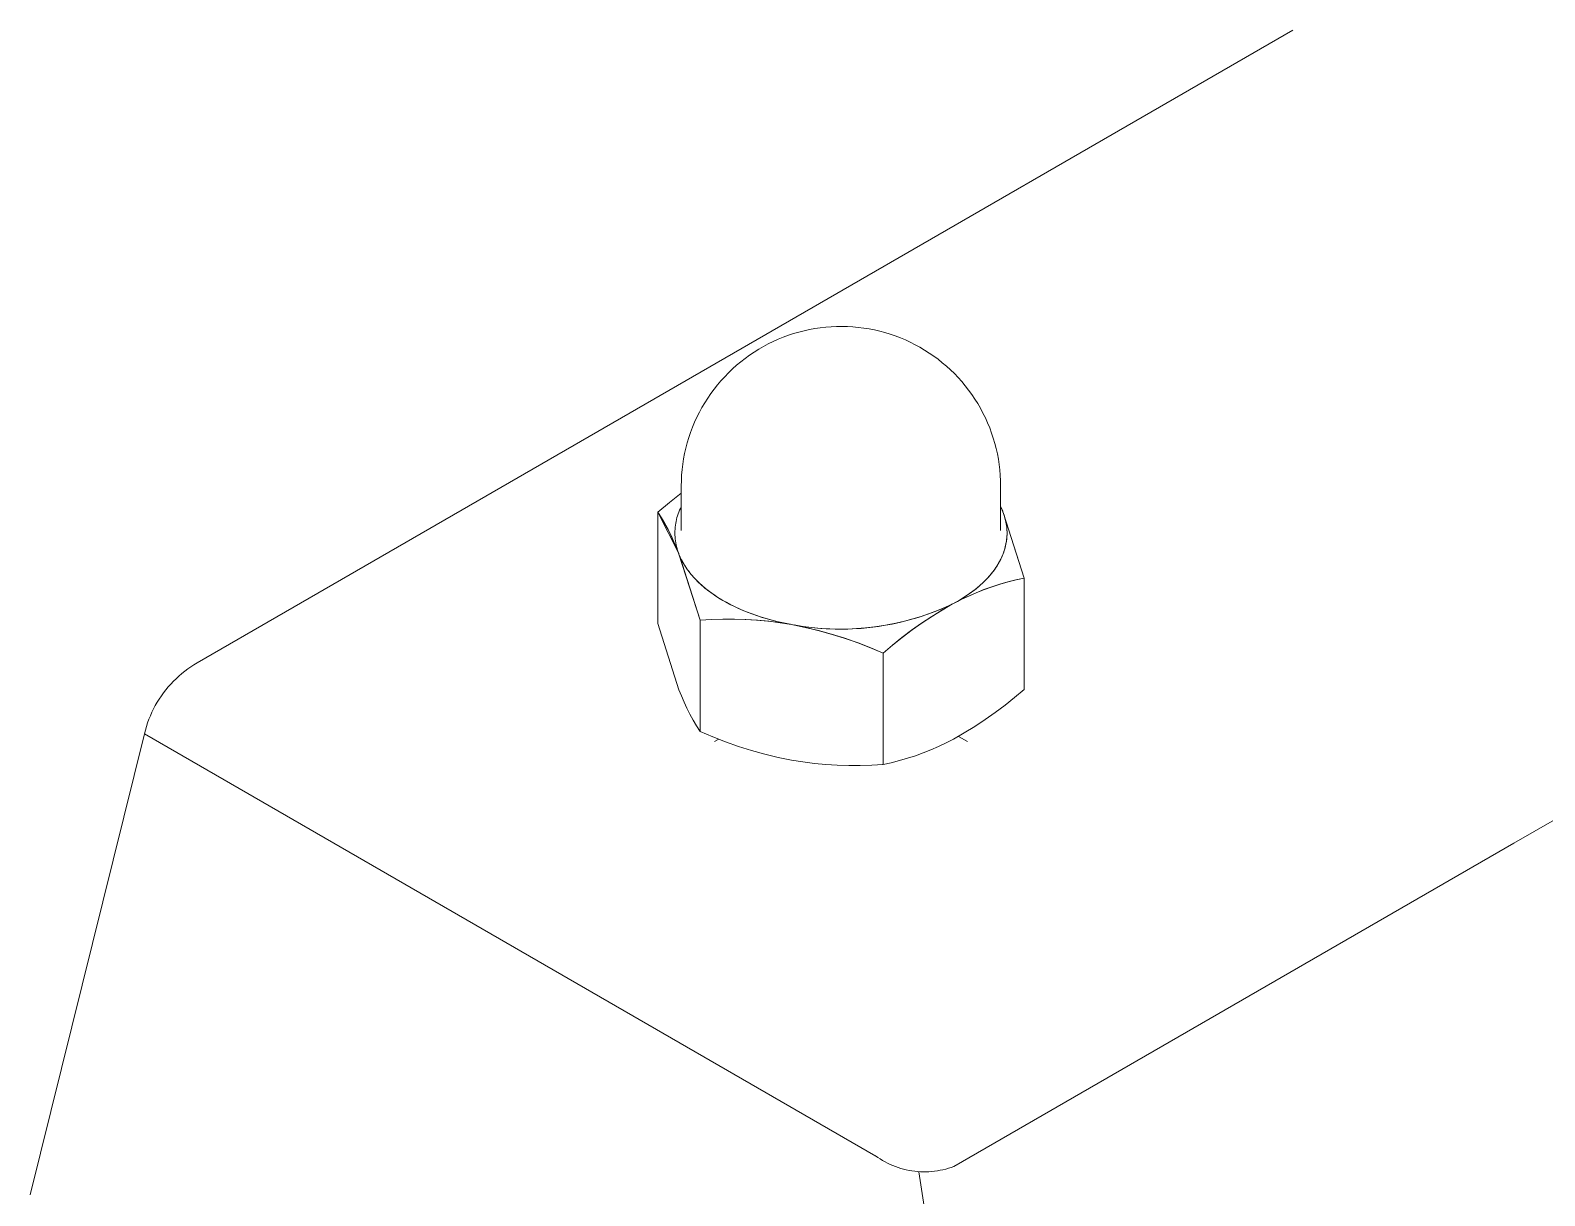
# Model space of a CAD drawing. Header units: millimetres. Extents: x -75 to 3710, y -20 to 2482.
# Drawn here: x 2469.81 to 2516.66, y 1022.31 to 1058.37 of the extents above; entities that cross this region are included whole.
import ezdxf

# ---------------------------------------------------------------- set-up
doc = ezdxf.new("R2010")
doc.units = ezdxf.units.MM
doc.header["$PDSIZE"] = -1
doc.layers.add('ZANO_R', color=7, linetype='Continuous', lineweight=0)

msp = doc.modelspace()

# ---------------------------------------------------------------- linework, layer by layer
at = {"layer": 'ZANO_R'}
for p, q in [((2492.296, 1048.803), (2508.862, 1058.368)), ((2492.296, 1048.803), (2508.862, 1058.368)), ((2493.258, 1048.932), (2493.419, 1048.985)), ((2493.258, 1048.932), (2493.419, 1048.985)), ((2493.258, 1048.932), (2493.419, 1048.985)), ((2493.419, 1048.985), (2493.582, 1049.032)), ((2493.419, 1048.985), (2493.582, 1049.032)), ((2493.419, 1048.985), (2493.582, 1049.032)), ((2493.582, 1049.032), (2493.746, 1049.074)), ((2493.582, 1049.032), (2493.746, 1049.074)), ((2493.582, 1049.032), (2493.746, 1049.074)), ((2493.746, 1049.074), (2493.912, 1049.11)), ((2493.746, 1049.074), (2493.912, 1049.11)), ((2493.746, 1049.074), (2493.912, 1049.11)), ((2493.912, 1049.11), (2494.079, 1049.141)), ((2493.912, 1049.11), (2494.079, 1049.141)), ((2493.912, 1049.11), (2494.079, 1049.141)), ((2494.079, 1049.141), (2494.246, 1049.166)), ((2494.079, 1049.141), (2494.246, 1049.166)), ((2494.079, 1049.141), (2494.246, 1049.166)), ((2494.246, 1049.166), (2494.414, 1049.184)), ((2494.246, 1049.166), (2494.414, 1049.184)), ((2494.246, 1049.166), (2494.414, 1049.184)), ((2494.414, 1049.184), (2494.581, 1049.198)), ((2494.414, 1049.184), (2494.581, 1049.198)), ((2494.414, 1049.184), (2494.581, 1049.198)), ((2494.581, 1049.198), (2494.749, 1049.205)), ((2494.581, 1049.198), (2494.749, 1049.205)), ((2494.581, 1049.198), (2494.749, 1049.205)), ((2494.749, 1049.205), (2494.917, 1049.207)), ((2494.749, 1049.205), (2494.917, 1049.207)), ((2494.749, 1049.205), (2494.917, 1049.207)), ((2494.917, 1049.207), (2495.086, 1049.203)), ((2494.917, 1049.207), (2495.086, 1049.203)), ((2494.917, 1049.207), (2495.086, 1049.203)), ((2495.086, 1049.203), (2495.253, 1049.193)), ((2495.086, 1049.203), (2495.253, 1049.193)), ((2495.086, 1049.203), (2495.253, 1049.193)), ((2495.253, 1049.193), (2495.421, 1049.178)), ((2495.253, 1049.193), (2495.421, 1049.178)), ((2495.253, 1049.193), (2495.421, 1049.178)), ((2495.421, 1049.178), (2495.588, 1049.157)), ((2495.421, 1049.178), (2495.588, 1049.157)), ((2495.421, 1049.178), (2495.588, 1049.157)), ((2495.588, 1049.157), (2495.754, 1049.13)), ((2495.588, 1049.157), (2495.754, 1049.13)), ((2495.588, 1049.157), (2495.754, 1049.13)), ((2495.754, 1049.13), (2495.919, 1049.097)), ((2495.754, 1049.13), (2495.919, 1049.097)), ((2495.754, 1049.13), (2495.919, 1049.097)), ((2495.919, 1049.097), (2496.083, 1049.059)), ((2495.919, 1049.097), (2496.083, 1049.059)), ((2495.919, 1049.097), (2496.083, 1049.059)), ((2496.083, 1049.059), (2496.245, 1049.016)), ((2496.083, 1049.059), (2496.245, 1049.016)), ((2496.083, 1049.059), (2496.245, 1049.016)), ((2496.245, 1049.016), (2496.406, 1048.967)), ((2496.245, 1049.016), (2496.406, 1048.967)), ((2496.245, 1049.016), (2496.406, 1048.967)), ((2496.406, 1048.967), (2496.565, 1048.912)), ((2496.406, 1048.967), (2496.565, 1048.912)), ((2496.406, 1048.967), (2496.565, 1048.912)), ((2474.971, 1038.801), (2492.296, 1048.803)), ((2474.971, 1038.801), (2492.296, 1048.803)), ((2492.195, 1048.411), (2492.339, 1048.501)), ((2492.195, 1048.411), (2492.339, 1048.501)), ((2492.195, 1048.411), (2492.339, 1048.501)), ((2492.339, 1048.501), (2492.486, 1048.586)), ((2492.339, 1048.501), (2492.486, 1048.586)), ((2492.339, 1048.501), (2492.486, 1048.586)), ((2492.486, 1048.586), (2492.635, 1048.665)), ((2492.486, 1048.586), (2492.635, 1048.665)), ((2492.486, 1048.586), (2492.635, 1048.665)), ((2492.635, 1048.665), (2492.788, 1048.74)), ((2492.635, 1048.665), (2492.788, 1048.74)), ((2492.635, 1048.665), (2492.788, 1048.74)), ((2492.788, 1048.74), (2492.942, 1048.809)), ((2492.788, 1048.74), (2492.942, 1048.809)), ((2492.788, 1048.74), (2492.942, 1048.809)), ((2492.942, 1048.809), (2493.099, 1048.873)), ((2492.942, 1048.809), (2493.099, 1048.873)), ((2492.942, 1048.809), (2493.099, 1048.873)), ((2493.099, 1048.873), (2493.258, 1048.932)), ((2493.099, 1048.873), (2493.258, 1048.932)), ((2493.099, 1048.873), (2493.258, 1048.932)), ((2496.565, 1048.912), (2496.722, 1048.852)), ((2496.565, 1048.912), (2496.722, 1048.852)), ((2496.565, 1048.912), (2496.722, 1048.852)), ((2496.722, 1048.852), (2496.877, 1048.787)), ((2496.722, 1048.852), (2496.877, 1048.787)), ((2496.722, 1048.852), (2496.877, 1048.787)), ((2496.877, 1048.787), (2497.03, 1048.717)), ((2496.877, 1048.787), (2497.03, 1048.717)), ((2496.877, 1048.787), (2497.03, 1048.717)), ((2497.03, 1048.717), (2497.18, 1048.641)), ((2497.03, 1048.717), (2497.18, 1048.641)), ((2497.03, 1048.717), (2497.18, 1048.641)), ((2497.18, 1048.641), (2497.328, 1048.56)), ((2497.18, 1048.641), (2497.328, 1048.56)), ((2497.18, 1048.641), (2497.328, 1048.56)), ((2497.328, 1048.56), (2497.472, 1048.475)), ((2497.328, 1048.56), (2497.472, 1048.475)), ((2497.328, 1048.56), (2497.472, 1048.475)), ((2491.654, 1048.004), (2491.784, 1048.113)), ((2491.654, 1048.004), (2491.784, 1048.113)), ((2491.654, 1048.004), (2491.784, 1048.113)), ((2491.784, 1048.113), (2491.918, 1048.217)), ((2491.784, 1048.113), (2491.918, 1048.217)), ((2491.784, 1048.113), (2491.918, 1048.217)), ((2491.918, 1048.217), (2492.055, 1048.316)), ((2491.918, 1048.217), (2492.055, 1048.316)), ((2491.918, 1048.217), (2492.055, 1048.316)), ((2492.055, 1048.316), (2492.195, 1048.411)), ((2492.055, 1048.316), (2492.195, 1048.411)), ((2492.055, 1048.316), (2492.195, 1048.411)), ((2497.472, 1048.475), (2497.614, 1048.384)), ((2497.472, 1048.475), (2497.614, 1048.384)), ((2497.472, 1048.475), (2497.614, 1048.384)), ((2497.614, 1048.384), (2497.753, 1048.289)), ((2497.614, 1048.384), (2497.753, 1048.289)), ((2497.614, 1048.384), (2497.753, 1048.289)), ((2497.753, 1048.289), (2497.888, 1048.189)), ((2497.753, 1048.289), (2497.888, 1048.189)), ((2497.753, 1048.289), (2497.888, 1048.189)), ((2497.888, 1048.189), (2498.02, 1048.084)), ((2497.888, 1048.189), (2498.02, 1048.084)), ((2497.888, 1048.189), (2498.02, 1048.084)), ((2498.02, 1048.084), (2498.148, 1047.975)), ((2498.02, 1048.084), (2498.148, 1047.975)), ((2498.02, 1048.084), (2498.148, 1047.975)), ((2491.173, 1047.527), (2491.287, 1047.652)), ((2491.173, 1047.527), (2491.287, 1047.652)), ((2491.173, 1047.527), (2491.287, 1047.652)), ((2491.287, 1047.652), (2491.405, 1047.774)), ((2491.287, 1047.652), (2491.405, 1047.774)), ((2491.287, 1047.652), (2491.405, 1047.774)), ((2491.405, 1047.774), (2491.527, 1047.891)), ((2491.405, 1047.774), (2491.527, 1047.891)), ((2491.405, 1047.774), (2491.527, 1047.891)), ((2491.527, 1047.891), (2491.654, 1048.004)), ((2491.527, 1047.891), (2491.654, 1048.004)), ((2491.527, 1047.891), (2491.654, 1048.004)), ((2498.148, 1047.975), (2498.272, 1047.862)), ((2498.148, 1047.975), (2498.272, 1047.862)), ((2498.148, 1047.975), (2498.272, 1047.862)), ((2498.272, 1047.862), (2498.393, 1047.745)), ((2498.272, 1047.862), (2498.393, 1047.745)), ((2498.272, 1047.862), (2498.393, 1047.745)), ((2498.393, 1047.745), (2498.509, 1047.623)), ((2498.393, 1047.745), (2498.509, 1047.623)), ((2498.393, 1047.745), (2498.509, 1047.623)), ((2498.509, 1047.623), (2498.621, 1047.498)), ((2498.509, 1047.623), (2498.621, 1047.498)), ((2498.509, 1047.623), (2498.621, 1047.498)), ((2490.762, 1046.988), (2490.857, 1047.128)), ((2490.762, 1046.988), (2490.857, 1047.128)), ((2490.762, 1046.988), (2490.857, 1047.128)), ((2490.857, 1047.128), (2490.958, 1047.264)), ((2490.857, 1047.128), (2490.958, 1047.264)), ((2490.857, 1047.128), (2490.958, 1047.264)), ((2490.958, 1047.264), (2491.063, 1047.397)), ((2490.958, 1047.264), (2491.063, 1047.397)), ((2490.958, 1047.264), (2491.063, 1047.397)), ((2491.063, 1047.397), (2491.173, 1047.527)), ((2491.063, 1047.397), (2491.173, 1047.527)), ((2491.063, 1047.397), (2491.173, 1047.527)), ((2498.621, 1047.498), (2498.729, 1047.369)), ((2498.621, 1047.498), (2498.729, 1047.369)), ((2498.621, 1047.498), (2498.729, 1047.369)), ((2498.729, 1047.369), (2498.832, 1047.236)), ((2498.729, 1047.369), (2498.832, 1047.236)), ((2498.729, 1047.369), (2498.832, 1047.236)), ((2498.832, 1047.236), (2498.931, 1047.1)), ((2498.832, 1047.236), (2498.931, 1047.1)), ((2498.832, 1047.236), (2498.931, 1047.1)), ((2498.931, 1047.1), (2499.025, 1046.961)), ((2498.931, 1047.1), (2499.025, 1046.961)), ((2498.931, 1047.1), (2499.025, 1046.961)), ((2490.504, 1046.55), (2490.585, 1046.699)), ((2490.504, 1046.55), (2490.585, 1046.699)), ((2490.504, 1046.55), (2490.585, 1046.699)), ((2490.585, 1046.699), (2490.671, 1046.845)), ((2490.585, 1046.699), (2490.671, 1046.845)), ((2490.585, 1046.699), (2490.671, 1046.845)), ((2490.671, 1046.845), (2490.762, 1046.988)), ((2490.671, 1046.845), (2490.762, 1046.988)), ((2490.671, 1046.845), (2490.762, 1046.988)), ((2499.025, 1046.961), (2499.114, 1046.818)), ((2499.025, 1046.961), (2499.114, 1046.818)), ((2499.025, 1046.961), (2499.114, 1046.818)), ((2499.114, 1046.818), (2499.199, 1046.673)), ((2499.114, 1046.818), (2499.199, 1046.673)), ((2499.114, 1046.818), (2499.199, 1046.673)), ((2499.199, 1046.673), (2499.278, 1046.525)), ((2499.199, 1046.673), (2499.278, 1046.525)), ((2499.199, 1046.673), (2499.278, 1046.525)), ((2490.292, 1046.088), (2490.358, 1046.244)), ((2490.292, 1046.088), (2490.358, 1046.244)), ((2490.292, 1046.088), (2490.358, 1046.244)), ((2490.358, 1046.244), (2490.428, 1046.398)), ((2490.358, 1046.244), (2490.428, 1046.398)), ((2490.358, 1046.244), (2490.428, 1046.398)), ((2490.428, 1046.398), (2490.504, 1046.55)), ((2490.428, 1046.398), (2490.504, 1046.55)), ((2490.428, 1046.398), (2490.504, 1046.55)), ((2499.278, 1046.525), (2499.353, 1046.374)), ((2499.278, 1046.525), (2499.353, 1046.374)), ((2499.278, 1046.525), (2499.353, 1046.374)), ((2499.353, 1046.374), (2499.422, 1046.22)), ((2499.353, 1046.374), (2499.422, 1046.22)), ((2499.353, 1046.374), (2499.422, 1046.22)), ((2499.422, 1046.22), (2499.485, 1046.065)), ((2499.422, 1046.22), (2499.485, 1046.065)), ((2499.422, 1046.22), (2499.485, 1046.065)), ((2490.13, 1045.606), (2490.178, 1045.769)), ((2490.13, 1045.606), (2490.178, 1045.769)), ((2490.13, 1045.606), (2490.178, 1045.769)), ((2490.178, 1045.769), (2490.233, 1045.929)), ((2490.178, 1045.769), (2490.233, 1045.929)), ((2490.178, 1045.769), (2490.233, 1045.929)), ((2490.233, 1045.929), (2490.292, 1046.088)), ((2490.233, 1045.929), (2490.292, 1046.088)), ((2490.233, 1045.929), (2490.292, 1046.088)), ((2499.485, 1046.065), (2499.544, 1045.908)), ((2499.485, 1046.065), (2499.544, 1045.908)), ((2499.485, 1046.065), (2499.544, 1045.908)), ((2499.544, 1045.908), (2499.597, 1045.749)), ((2499.544, 1045.908), (2499.597, 1045.749)), ((2499.544, 1045.908), (2499.597, 1045.749)), ((2499.597, 1045.749), (2499.644, 1045.589)), ((2499.597, 1045.749), (2499.644, 1045.589)), ((2499.597, 1045.749), (2499.644, 1045.589)), ((2490.017, 1045.111), (2490.049, 1045.277)), ((2490.017, 1045.111), (2490.049, 1045.277)), ((2490.017, 1045.111), (2490.049, 1045.277)), ((2490.049, 1045.277), (2490.086, 1045.442)), ((2490.049, 1045.277), (2490.086, 1045.442)), ((2490.049, 1045.277), (2490.086, 1045.442)), ((2490.086, 1045.442), (2490.13, 1045.606)), ((2490.086, 1045.442), (2490.13, 1045.606)), ((2490.086, 1045.442), (2490.13, 1045.606)), ((2499.644, 1045.589), (2499.686, 1045.427)), ((2499.644, 1045.589), (2499.686, 1045.427)), ((2499.644, 1045.589), (2499.686, 1045.427)), ((2499.686, 1045.427), (2499.723, 1045.264)), ((2499.686, 1045.427), (2499.723, 1045.264)), ((2499.686, 1045.427), (2499.723, 1045.264)), ((2499.723, 1045.264), (2499.754, 1045.099)), ((2499.723, 1045.264), (2499.754, 1045.099)), ((2499.723, 1045.264), (2499.754, 1045.099)), ((2489.956, 1044.606), (2489.971, 1044.775)), ((2489.956, 1044.606), (2489.971, 1044.775)), ((2489.956, 1044.606), (2489.971, 1044.775)), ((2489.971, 1044.775), (2489.991, 1044.943)), ((2489.971, 1044.775), (2489.991, 1044.943)), ((2489.971, 1044.775), (2489.991, 1044.943)), ((2489.991, 1044.943), (2490.017, 1045.111)), ((2489.991, 1044.943), (2490.017, 1045.111)), ((2489.991, 1044.943), (2490.017, 1045.111)), ((2499.754, 1045.099), (2499.779, 1044.934)), ((2499.754, 1045.099), (2499.779, 1044.934)), ((2499.754, 1045.099), (2499.779, 1044.934)), ((2499.779, 1044.934), (2499.799, 1044.768)), ((2499.779, 1044.934), (2499.799, 1044.768)), ((2499.779, 1044.934), (2499.799, 1044.768)), ((2499.799, 1044.768), (2499.813, 1044.601)), ((2499.799, 1044.768), (2499.813, 1044.601)), ((2499.799, 1044.768), (2499.813, 1044.601)), ((2489.945, 1044.267), (2489.947, 1044.437)), ((2489.945, 1044.267), (2489.947, 1044.437)), ((2489.945, 1044.267), (2489.947, 1044.437)), ((2489.947, 1044.437), (2489.956, 1044.606)), ((2489.947, 1044.437), (2489.956, 1044.606)), ((2489.947, 1044.437), (2489.956, 1044.606)), ((2499.813, 1044.601), (2499.821, 1044.434)), ((2499.813, 1044.601), (2499.821, 1044.434)), ((2499.813, 1044.601), (2499.821, 1044.434)), ((2499.821, 1044.434), (2499.824, 1044.267)), ((2499.821, 1044.434), (2499.824, 1044.267)), ((2499.821, 1044.434), (2499.824, 1044.267)), ((2489.578, 1043.757), (2489.945, 1044.045)), ((2489.578, 1043.757), (2489.945, 1044.045)), ((2489.578, 1043.757), (2489.945, 1044.045)), ((2489.945, 1042.892), (2489.945, 1044.267)), ((2489.945, 1042.892), (2489.945, 1044.267)), ((2489.945, 1042.892), (2489.945, 1044.267)), ((2499.824, 1044.267), (2499.824, 1042.892)), ((2499.824, 1044.267), (2499.824, 1042.892)), ((2499.824, 1044.267), (2499.824, 1042.892)), ((2489.22, 1043.458), (2489.578, 1043.757)), ((2489.22, 1043.458), (2489.578, 1043.757)), ((2489.22, 1043.458), (2489.578, 1043.757)), ((2489.855, 1042.207), (2489.22, 1043.458)), ((2489.22, 1040.013), (2489.22, 1043.458)), ((2489.22, 1040.013), (2489.22, 1043.458)), ((2489.329, 1043.285), (2489.22, 1043.458)), ((2489.22, 1040.013), (2489.22, 1043.458)), ((2489.331, 1043.282), (2489.22, 1043.458)), ((2489.829, 1043.35), (2489.812, 1043.292)), ((2489.829, 1043.35), (2489.812, 1043.292)), ((2489.829, 1043.35), (2489.812, 1043.292)), ((2489.848, 1043.407), (2489.829, 1043.35)), ((2489.848, 1043.407), (2489.829, 1043.35)), ((2489.848, 1043.407), (2489.829, 1043.35)), ((2489.87, 1043.464), (2489.848, 1043.407)), ((2489.87, 1043.464), (2489.848, 1043.407)), ((2489.87, 1043.464), (2489.848, 1043.407)), ((2489.893, 1043.52), (2489.87, 1043.464)), ((2489.893, 1043.52), (2489.87, 1043.464)), ((2489.893, 1043.52), (2489.87, 1043.464)), ((2489.918, 1043.575), (2489.893, 1043.52)), ((2489.918, 1043.575), (2489.893, 1043.52)), ((2489.918, 1043.575), (2489.893, 1043.52)), ((2489.945, 1043.63), (2489.918, 1043.575)), ((2489.945, 1043.63), (2489.918, 1043.575)), ((2489.945, 1043.63), (2489.918, 1043.575)), ((2499.824, 1043.646), (2499.875, 1043.52)), ((2499.824, 1043.646), (2499.887, 1043.49)), ((2499.824, 1043.646), (2499.878, 1043.513)), ((2499.85, 1043.576), (2499.824, 1043.63)), ((2499.85, 1043.576), (2499.824, 1043.63)), ((2499.85, 1043.576), (2499.824, 1043.63)), ((2499.874, 1043.522), (2499.85, 1043.576)), ((2499.874, 1043.522), (2499.85, 1043.576)), ((2499.874, 1043.522), (2499.85, 1043.576)), ((2499.896, 1043.468), (2499.874, 1043.522)), ((2499.896, 1043.468), (2499.874, 1043.522)), ((2499.896, 1043.468), (2499.874, 1043.522)), ((2499.913, 1043.423), (2499.896, 1043.468)), ((2499.913, 1043.422), (2499.896, 1043.468)), ((2499.913, 1043.422), (2499.896, 1043.468)), ((2499.905, 1043.445), (2500.549, 1041.423)), ((2499.928, 1043.378), (2499.913, 1043.423)), ((2499.913, 1043.423), (2500.549, 1041.423)), ((2499.929, 1043.377), (2499.913, 1043.422)), ((2499.929, 1043.377), (2499.913, 1043.422)), ((2499.917, 1043.414), (2500.549, 1041.423)), ((2499.943, 1043.333), (2499.928, 1043.378)), ((2499.944, 1043.331), (2499.929, 1043.377)), ((2499.944, 1043.331), (2499.929, 1043.377)), ((2489.433, 1043.109), (2489.329, 1043.285)), ((2489.436, 1043.103), (2489.331, 1043.282)), ((2489.53, 1042.93), (2489.433, 1043.109)), ((2489.535, 1042.921), (2489.436, 1043.103)), ((2489.623, 1042.748), (2489.53, 1042.93)), ((2489.629, 1042.735), (2489.535, 1042.921)), ((2489.748, 1042.874), (2489.747, 1042.813)), ((2489.748, 1042.874), (2489.747, 1042.813)), ((2489.748, 1042.874), (2489.747, 1042.813)), ((2489.751, 1042.934), (2489.748, 1042.874)), ((2489.751, 1042.934), (2489.748, 1042.874)), ((2489.751, 1042.934), (2489.748, 1042.874)), ((2489.756, 1042.994), (2489.751, 1042.934)), ((2489.756, 1042.994), (2489.751, 1042.934)), ((2489.756, 1042.994), (2489.751, 1042.934)), ((2489.763, 1043.055), (2489.756, 1042.994)), ((2489.763, 1043.055), (2489.756, 1042.994)), ((2489.763, 1043.055), (2489.756, 1042.994)), ((2489.772, 1043.115), (2489.763, 1043.055)), ((2489.772, 1043.115), (2489.763, 1043.055)), ((2489.772, 1043.115), (2489.763, 1043.055)), ((2489.783, 1043.174), (2489.772, 1043.115)), ((2489.783, 1043.174), (2489.772, 1043.115)), ((2489.783, 1043.174), (2489.772, 1043.115)), ((2489.797, 1043.233), (2489.783, 1043.174)), ((2489.797, 1043.233), (2489.783, 1043.174)), ((2489.797, 1043.233), (2489.783, 1043.174)), ((2489.812, 1043.292), (2489.797, 1043.233)), ((2489.812, 1043.292), (2489.797, 1043.233)), ((2489.812, 1043.292), (2489.797, 1043.233)), ((2499.956, 1043.287), (2499.943, 1043.333)), ((2499.957, 1043.284), (2499.944, 1043.331)), ((2499.957, 1043.284), (2499.944, 1043.331)), ((2499.968, 1043.241), (2499.956, 1043.287)), ((2499.969, 1043.238), (2499.957, 1043.284)), ((2499.969, 1043.238), (2499.957, 1043.284)), ((2499.979, 1043.195), (2499.968, 1043.241)), ((2499.98, 1043.191), (2499.969, 1043.238)), ((2499.98, 1043.191), (2499.969, 1043.238)), ((2499.989, 1043.149), (2499.979, 1043.195)), ((2499.99, 1043.144), (2499.98, 1043.191)), ((2499.99, 1043.144), (2499.98, 1043.191)), ((2499.998, 1043.102), (2499.989, 1043.149)), ((2499.999, 1043.096), (2499.99, 1043.144)), ((2499.999, 1043.096), (2499.99, 1043.144)), ((2500.005, 1043.055), (2499.998, 1043.102)), ((2500.006, 1043.048), (2499.999, 1043.096)), ((2500.006, 1043.048), (2499.999, 1043.096)), ((2500.011, 1043.008), (2500.005, 1043.055)), ((2500.012, 1043.001), (2500.006, 1043.048)), ((2500.012, 1043.001), (2500.006, 1043.048)), ((2500.016, 1042.961), (2500.011, 1043.008)), ((2500.016, 1042.953), (2500.012, 1043.001)), ((2500.016, 1042.953), (2500.012, 1043.001)), ((2500.019, 1042.913), (2500.016, 1042.961)), ((2500.019, 1042.904), (2500.016, 1042.953)), ((2500.019, 1042.904), (2500.016, 1042.953)), ((2500.021, 1042.866), (2500.019, 1042.913)), ((2500.021, 1042.856), (2500.019, 1042.904)), ((2500.021, 1042.856), (2500.019, 1042.904)), ((2489.709, 1042.563), (2489.623, 1042.748)), ((2489.716, 1042.547), (2489.629, 1042.735)), ((2489.789, 1042.375), (2489.709, 1042.563)), ((2489.798, 1042.356), (2489.716, 1042.547)), ((2489.747, 1042.813), (2489.748, 1042.752)), ((2489.747, 1042.813), (2489.748, 1042.752)), ((2489.747, 1042.813), (2489.748, 1042.752)), ((2489.748, 1042.752), (2489.752, 1042.692)), ((2489.748, 1042.752), (2489.752, 1042.692)), ((2489.748, 1042.752), (2489.752, 1042.692)), ((2489.752, 1042.692), (2489.757, 1042.632)), ((2489.752, 1042.692), (2489.757, 1042.632)), ((2489.752, 1042.692), (2489.757, 1042.632)), ((2489.757, 1042.632), (2489.764, 1042.571)), ((2489.757, 1042.632), (2489.764, 1042.571)), ((2489.757, 1042.632), (2489.764, 1042.571)), ((2489.764, 1042.571), (2489.774, 1042.512)), ((2489.764, 1042.571), (2489.774, 1042.512)), ((2489.764, 1042.571), (2489.774, 1042.512)), ((2489.774, 1042.512), (2489.785, 1042.452)), ((2489.774, 1042.512), (2489.785, 1042.452)), ((2489.774, 1042.512), (2489.785, 1042.452)), ((2489.785, 1042.452), (2489.799, 1042.393)), ((2489.785, 1042.452), (2489.799, 1042.393)), ((2489.785, 1042.452), (2489.799, 1042.393)), ((2499.963, 1042.368), (2499.975, 1042.417)), ((2499.963, 1042.368), (2499.975, 1042.417)), ((2499.968, 1042.386), (2499.979, 1042.434)), ((2499.975, 1042.417), (2499.986, 1042.466)), ((2499.975, 1042.417), (2499.986, 1042.466)), ((2499.979, 1042.434), (2499.989, 1042.482)), ((2499.986, 1042.466), (2499.995, 1042.515)), ((2499.986, 1042.466), (2499.995, 1042.515)), ((2499.989, 1042.482), (2499.998, 1042.53)), ((2499.995, 1042.515), (2500.003, 1042.564)), ((2499.995, 1042.515), (2500.003, 1042.564)), ((2499.998, 1042.53), (2500.005, 1042.578)), ((2500.003, 1042.564), (2500.01, 1042.612)), ((2500.003, 1042.564), (2500.01, 1042.612)), ((2500.005, 1042.578), (2500.011, 1042.626)), ((2500.01, 1042.612), (2500.015, 1042.661)), ((2500.01, 1042.612), (2500.015, 1042.661)), ((2500.011, 1042.626), (2500.016, 1042.674)), ((2500.015, 1042.661), (2500.019, 1042.71)), ((2500.015, 1042.661), (2500.019, 1042.71)), ((2500.016, 1042.674), (2500.019, 1042.722)), ((2500.019, 1042.722), (2500.021, 1042.77)), ((2500.019, 1042.71), (2500.021, 1042.759)), ((2500.019, 1042.71), (2500.021, 1042.759)), ((2500.022, 1042.818), (2500.021, 1042.866)), ((2500.022, 1042.808), (2500.021, 1042.856)), ((2500.022, 1042.808), (2500.021, 1042.856)), ((2500.021, 1042.77), (2500.022, 1042.818)), ((2500.021, 1042.759), (2500.022, 1042.808)), ((2500.021, 1042.759), (2500.022, 1042.808)), ((2489.864, 1042.185), (2489.789, 1042.375)), ((2489.873, 1042.162), (2489.798, 1042.356)), ((2489.799, 1042.393), (2489.814, 1042.334)), ((2489.799, 1042.393), (2489.814, 1042.334)), ((2489.799, 1042.393), (2489.814, 1042.334)), ((2489.814, 1042.334), (2489.832, 1042.276)), ((2489.814, 1042.334), (2489.832, 1042.276)), ((2489.814, 1042.334), (2489.832, 1042.276)), ((2489.832, 1042.276), (2489.851, 1042.219)), ((2489.832, 1042.276), (2489.851, 1042.219)), ((2489.832, 1042.276), (2489.851, 1042.219)), ((2489.851, 1042.219), (2489.873, 1042.162)), ((2489.851, 1042.219), (2489.873, 1042.162)), ((2489.851, 1042.219), (2489.873, 1042.162)), ((2489.873, 1042.162), (2489.891, 1042.118)), ((2489.873, 1042.162), (2489.891, 1042.117)), ((2489.873, 1042.162), (2489.891, 1042.117)), ((2490.526, 1040.117), (2489.873, 1042.162)), ((2490.526, 1040.117), (2489.882, 1042.14)), ((2489.891, 1042.118), (2489.91, 1042.073)), ((2490.526, 1040.117), (2489.891, 1042.117)), ((2489.891, 1042.117), (2489.911, 1042.072)), ((2489.891, 1042.117), (2489.911, 1042.072)), ((2489.91, 1042.073), (2489.931, 1042.029)), ((2489.911, 1042.072), (2489.932, 1042.027)), ((2489.911, 1042.072), (2489.932, 1042.027)), ((2489.931, 1042.029), (2489.953, 1041.984)), ((2489.932, 1042.027), (2489.954, 1041.981)), ((2489.932, 1042.027), (2489.954, 1041.981)), ((2489.953, 1041.984), (2489.976, 1041.94)), ((2489.954, 1041.981), (2489.978, 1041.936)), ((2489.954, 1041.981), (2489.978, 1041.936)), ((2489.976, 1041.94), (2490, 1041.895)), ((2489.978, 1041.936), (2490.003, 1041.891)), ((2489.978, 1041.936), (2490.003, 1041.891)), ((2499.763, 1041.886), (2499.79, 1041.934)), ((2499.763, 1041.886), (2499.79, 1041.934)), ((2499.777, 1041.911), (2499.802, 1041.957)), ((2499.79, 1041.934), (2499.815, 1041.981)), ((2499.79, 1041.934), (2499.815, 1041.981)), ((2499.802, 1041.957), (2499.826, 1042.004)), ((2499.815, 1041.981), (2499.838, 1042.029)), ((2499.815, 1041.981), (2499.838, 1042.029)), ((2499.826, 1042.004), (2499.849, 1042.051)), ((2499.838, 1042.029), (2499.86, 1042.077)), ((2499.838, 1042.029), (2499.86, 1042.077)), ((2499.849, 1042.051), (2499.87, 1042.099)), ((2499.86, 1042.077), (2499.881, 1042.125)), ((2499.86, 1042.077), (2499.881, 1042.125)), ((2499.87, 1042.099), (2499.889, 1042.146)), ((2499.881, 1042.125), (2499.9, 1042.173)), ((2499.881, 1042.125), (2499.9, 1042.173)), ((2499.889, 1042.146), (2499.908, 1042.194)), ((2499.9, 1042.173), (2499.918, 1042.222)), ((2499.9, 1042.173), (2499.918, 1042.222)), ((2499.908, 1042.194), (2499.925, 1042.242)), ((2499.918, 1042.222), (2499.934, 1042.271)), ((2499.918, 1042.222), (2499.934, 1042.271)), ((2499.925, 1042.242), (2499.941, 1042.29)), ((2499.934, 1042.271), (2499.95, 1042.319)), ((2499.934, 1042.271), (2499.95, 1042.319)), ((2499.941, 1042.29), (2499.955, 1042.338)), ((2499.95, 1042.319), (2499.963, 1042.368)), ((2499.95, 1042.319), (2499.963, 1042.368)), ((2499.955, 1042.338), (2499.968, 1042.386)), ((2490, 1041.895), (2490.026, 1041.851)), ((2490.003, 1041.891), (2490.029, 1041.846)), ((2490.003, 1041.891), (2490.029, 1041.846)), ((2490.026, 1041.851), (2490.053, 1041.807)), ((2490.029, 1041.846), (2490.056, 1041.801)), ((2490.029, 1041.846), (2490.056, 1041.801)), ((2490.053, 1041.807), (2490.081, 1041.763)), ((2490.056, 1041.801), (2490.085, 1041.756)), ((2490.056, 1041.801), (2490.085, 1041.756)), ((2490.081, 1041.763), (2490.111, 1041.719)), ((2490.085, 1041.756), (2490.116, 1041.712)), ((2490.085, 1041.756), (2490.116, 1041.712)), ((2490.111, 1041.719), (2490.142, 1041.675)), ((2490.116, 1041.712), (2490.147, 1041.667)), ((2490.116, 1041.712), (2490.147, 1041.667)), ((2490.142, 1041.675), (2490.174, 1041.631)), ((2490.147, 1041.667), (2490.18, 1041.623)), ((2490.147, 1041.667), (2490.18, 1041.623)), ((2490.174, 1041.631), (2490.207, 1041.588)), ((2490.18, 1041.623), (2490.214, 1041.579)), ((2490.18, 1041.623), (2490.214, 1041.579)), ((2490.207, 1041.588), (2490.242, 1041.544)), ((2490.214, 1041.579), (2490.25, 1041.535)), ((2490.214, 1041.579), (2490.25, 1041.535)), ((2490.242, 1041.544), (2490.278, 1041.501)), ((2490.25, 1041.535), (2490.287, 1041.491)), ((2490.25, 1041.535), (2490.287, 1041.491)), ((2490.278, 1041.501), (2490.316, 1041.459)), ((2490.287, 1041.491), (2490.325, 1041.448)), ((2490.287, 1041.491), (2490.325, 1041.448)), ((2499.428, 1041.431), (2499.468, 1041.475)), ((2499.428, 1041.431), (2499.468, 1041.475)), ((2499.455, 1041.46), (2499.493, 1041.504)), ((2499.468, 1041.475), (2499.506, 1041.519)), ((2499.468, 1041.475), (2499.506, 1041.519)), ((2499.493, 1041.504), (2499.529, 1041.548)), ((2499.506, 1041.519), (2499.542, 1041.564)), ((2499.506, 1041.519), (2499.542, 1041.564)), ((2499.529, 1041.548), (2499.565, 1041.592)), ((2499.542, 1041.564), (2499.578, 1041.609)), ((2499.542, 1041.564), (2499.578, 1041.609)), ((2499.565, 1041.592), (2499.599, 1041.636)), ((2499.578, 1041.609), (2499.612, 1041.654)), ((2499.578, 1041.609), (2499.612, 1041.654)), ((2499.599, 1041.636), (2499.632, 1041.681)), ((2499.612, 1041.654), (2499.645, 1041.7)), ((2499.612, 1041.654), (2499.645, 1041.7)), ((2499.632, 1041.681), (2499.663, 1041.727)), ((2499.645, 1041.7), (2499.677, 1041.746)), ((2499.645, 1041.7), (2499.677, 1041.746)), ((2499.663, 1041.727), (2499.694, 1041.772)), ((2499.677, 1041.746), (2499.707, 1041.793)), ((2499.677, 1041.746), (2499.707, 1041.793)), ((2499.694, 1041.772), (2499.723, 1041.818)), ((2499.707, 1041.793), (2499.736, 1041.839)), ((2499.707, 1041.793), (2499.736, 1041.839)), ((2499.723, 1041.818), (2499.751, 1041.864)), ((2499.736, 1041.839), (2499.763, 1041.886)), ((2499.736, 1041.839), (2499.763, 1041.886)), ((2499.751, 1041.864), (2499.777, 1041.911)), ((2490.316, 1041.459), (2490.354, 1041.416)), ((2490.325, 1041.448), (2490.365, 1041.405)), ((2490.325, 1041.448), (2490.365, 1041.405)), ((2490.354, 1041.416), (2490.394, 1041.374)), ((2490.365, 1041.405), (2490.406, 1041.362)), ((2490.365, 1041.405), (2490.406, 1041.362)), ((2490.394, 1041.374), (2490.435, 1041.332)), ((2490.406, 1041.362), (2490.448, 1041.319)), ((2490.406, 1041.362), (2490.448, 1041.319)), ((2490.435, 1041.332), (2490.478, 1041.29)), ((2490.448, 1041.319), (2490.492, 1041.277)), ((2490.448, 1041.319), (2490.492, 1041.277)), ((2490.478, 1041.29), (2490.522, 1041.249)), ((2490.492, 1041.277), (2490.537, 1041.235)), ((2490.492, 1041.277), (2490.537, 1041.235)), ((2490.522, 1041.249), (2490.567, 1041.208)), ((2490.537, 1041.235), (2490.583, 1041.194)), ((2490.537, 1041.235), (2490.583, 1041.194)), ((2490.567, 1041.208), (2490.613, 1041.167)), ((2490.583, 1041.194), (2490.63, 1041.152)), ((2490.583, 1041.194), (2490.63, 1041.152)), ((2490.613, 1041.167), (2490.66, 1041.127)), ((2490.63, 1041.152), (2490.678, 1041.112)), ((2490.63, 1041.152), (2490.678, 1041.112)), ((2490.66, 1041.127), (2490.758, 1041.048)), ((2490.678, 1041.112), (2490.779, 1041.032)), ((2490.678, 1041.112), (2490.779, 1041.032)), ((2490.758, 1041.048), (2490.861, 1040.97)), ((2490.779, 1041.032), (2490.885, 1040.953)), ((2490.779, 1041.032), (2490.885, 1040.953)), ((2498.865, 1040.94), (2498.967, 1041.014)), ((2498.924, 1040.982), (2499.025, 1041.059)), ((2498.924, 1040.982), (2499.025, 1041.059)), ((2498.967, 1041.014), (2499.065, 1041.091)), ((2499.025, 1041.059), (2499.122, 1041.138)), ((2499.025, 1041.059), (2499.122, 1041.138)), ((2499.065, 1041.091), (2499.159, 1041.169)), ((2499.309, 1041.063), (2499.069, 1040.967)), ((2499.309, 1041.063), (2499.069, 1040.967)), ((2499.327, 1041.069), (2499.09, 1040.976)), ((2499.122, 1041.138), (2499.169, 1041.178)), ((2499.122, 1041.138), (2499.169, 1041.178)), ((2499.159, 1041.169), (2499.204, 1041.21)), ((2499.169, 1041.178), (2499.215, 1041.219)), ((2499.169, 1041.178), (2499.215, 1041.219)), ((2499.204, 1041.21), (2499.249, 1041.25)), ((2499.215, 1041.219), (2499.26, 1041.261)), ((2499.215, 1041.219), (2499.26, 1041.261)), ((2499.249, 1041.25), (2499.292, 1041.291)), ((2499.26, 1041.261), (2499.304, 1041.303)), ((2499.26, 1041.261), (2499.304, 1041.303)), ((2499.292, 1041.291), (2499.334, 1041.333)), ((2499.304, 1041.303), (2499.346, 1041.345)), ((2499.304, 1041.303), (2499.346, 1041.345)), ((2499.552, 1041.15), (2499.309, 1041.063)), ((2499.552, 1041.15), (2499.309, 1041.063)), ((2499.566, 1041.155), (2499.327, 1041.069)), ((2499.334, 1041.333), (2499.376, 1041.375)), ((2499.346, 1041.345), (2499.388, 1041.388)), ((2499.346, 1041.345), (2499.388, 1041.388)), ((2499.376, 1041.375), (2499.416, 1041.418)), ((2499.388, 1041.388), (2499.428, 1041.431)), ((2499.388, 1041.388), (2499.428, 1041.431)), ((2499.416, 1041.418), (2499.455, 1041.46)), ((2499.798, 1041.23), (2499.552, 1041.15)), ((2499.798, 1041.23), (2499.552, 1041.15)), ((2499.809, 1041.233), (2499.566, 1041.155)), ((2500.046, 1041.302), (2499.798, 1041.23)), ((2500.046, 1041.302), (2499.798, 1041.23)), ((2500.053, 1041.304), (2499.809, 1041.233)), ((2500.296, 1041.366), (2500.046, 1041.302)), ((2500.296, 1041.366), (2500.046, 1041.302)), ((2500.3, 1041.367), (2500.053, 1041.304)), ((2500.549, 1041.423), (2500.296, 1041.366)), ((2500.549, 1041.423), (2500.296, 1041.366)), ((2500.549, 1041.423), (2500.3, 1041.367)), ((2500.549, 1037.977), (2500.549, 1041.423)), ((2500.549, 1037.977), (2500.549, 1041.423)), ((2500.549, 1037.977), (2500.549, 1041.423)), ((2490.861, 1040.97), (2490.969, 1040.895)), ((2490.885, 1040.953), (2490.995, 1040.877)), ((2490.885, 1040.953), (2490.995, 1040.877)), ((2490.969, 1040.895), (2491.08, 1040.821)), ((2490.995, 1040.877), (2491.11, 1040.803)), ((2490.995, 1040.877), (2491.11, 1040.803)), ((2491.08, 1040.821), (2491.196, 1040.75)), ((2491.11, 1040.803), (2491.228, 1040.731)), ((2491.11, 1040.803), (2491.228, 1040.731)), ((2491.196, 1040.75), (2491.316, 1040.681)), ((2491.228, 1040.731), (2491.351, 1040.662)), ((2491.228, 1040.731), (2491.351, 1040.662)), ((2491.316, 1040.681), (2491.44, 1040.614)), ((2491.351, 1040.662), (2491.478, 1040.595)), ((2491.351, 1040.662), (2491.478, 1040.595)), ((2491.44, 1040.614), (2491.567, 1040.55)), ((2491.478, 1040.595), (2491.608, 1040.53)), ((2491.478, 1040.595), (2491.608, 1040.53)), ((2491.567, 1040.55), (2491.697, 1040.489)), ((2491.608, 1040.53), (2491.742, 1040.469)), ((2491.608, 1040.53), (2491.742, 1040.469)), ((2498.34, 1040.62), (2498.013, 1040.431)), ((2498.369, 1040.636), (2498.038, 1040.446)), ((2498.369, 1040.636), (2498.038, 1040.446)), ((2498.056, 1040.491), (2498.31, 1040.604)), ((2498.123, 1040.523), (2498.369, 1040.636)), ((2498.123, 1040.523), (2498.369, 1040.636)), ((2498.599, 1040.754), (2498.369, 1040.636)), ((2498.599, 1040.754), (2498.369, 1040.636)), ((2498.369, 1040.636), (2498.486, 1040.7)), ((2498.369, 1040.636), (2498.486, 1040.7)), ((2498.626, 1040.767), (2498.399, 1040.651)), ((2498.428, 1040.667), (2498.541, 1040.732)), ((2498.486, 1040.7), (2498.6, 1040.767)), ((2498.486, 1040.7), (2498.6, 1040.767)), ((2498.541, 1040.732), (2498.652, 1040.799)), ((2498.833, 1040.864), (2498.599, 1040.754)), ((2498.833, 1040.864), (2498.599, 1040.754)), ((2498.6, 1040.767), (2498.711, 1040.836)), ((2498.6, 1040.767), (2498.711, 1040.836)), ((2498.856, 1040.875), (2498.626, 1040.767)), ((2498.652, 1040.799), (2498.76, 1040.868)), ((2498.711, 1040.836), (2498.819, 1040.908)), ((2498.711, 1040.836), (2498.819, 1040.908)), ((2498.76, 1040.868), (2498.865, 1040.94)), ((2498.819, 1040.908), (2498.924, 1040.982)), ((2498.819, 1040.908), (2498.924, 1040.982)), ((2499.069, 1040.967), (2498.833, 1040.864)), ((2499.069, 1040.967), (2498.833, 1040.864)), ((2499.09, 1040.976), (2498.856, 1040.875)), ((2490.88, 1040.139), (2490.526, 1040.117)), ((2490.875, 1040.139), (2490.526, 1040.117)), ((2490.88, 1040.139), (2490.526, 1040.117)), ((2490.526, 1040.117), (2490.526, 1036.672)), ((2490.526, 1040.117), (2490.526, 1036.672)), ((2490.526, 1040.117), (2490.526, 1036.672)), ((2491.226, 1040.15), (2490.875, 1040.139)), ((2491.235, 1040.15), (2490.88, 1040.139)), ((2491.235, 1040.15), (2490.88, 1040.139)), ((2491.576, 1040.15), (2491.226, 1040.15)), ((2491.591, 1040.15), (2491.235, 1040.15)), ((2491.591, 1040.15), (2491.235, 1040.15)), ((2491.926, 1040.139), (2491.576, 1040.15)), ((2491.946, 1040.138), (2491.591, 1040.15)), ((2491.946, 1040.138), (2491.591, 1040.15)), ((2491.697, 1040.489), (2491.831, 1040.43)), ((2491.742, 1040.469), (2491.878, 1040.41)), ((2491.742, 1040.469), (2491.878, 1040.41)), ((2491.831, 1040.43), (2491.967, 1040.373)), ((2491.878, 1040.41), (2492.018, 1040.354)), ((2491.878, 1040.41), (2492.018, 1040.354)), ((2492.276, 1040.118), (2491.926, 1040.139)), ((2492.3, 1040.116), (2491.946, 1040.138)), ((2492.3, 1040.116), (2491.946, 1040.138)), ((2491.967, 1040.373), (2492.106, 1040.32)), ((2492.018, 1040.354), (2492.16, 1040.3)), ((2492.018, 1040.354), (2492.16, 1040.3)), ((2492.106, 1040.32), (2492.248, 1040.269)), ((2492.16, 1040.3), (2492.304, 1040.25)), ((2492.16, 1040.3), (2492.304, 1040.25)), ((2492.248, 1040.269), (2492.391, 1040.222)), ((2492.625, 1040.086), (2492.276, 1040.118)), ((2492.654, 1040.083), (2492.3, 1040.116)), ((2492.654, 1040.083), (2492.3, 1040.116)), ((2492.304, 1040.25), (2492.451, 1040.203)), ((2492.304, 1040.25), (2492.451, 1040.203)), ((2492.391, 1040.222), (2492.536, 1040.177)), ((2492.451, 1040.203), (2492.599, 1040.159)), ((2492.451, 1040.203), (2492.599, 1040.159)), ((2492.536, 1040.177), (2492.683, 1040.135)), ((2492.599, 1040.159), (2492.749, 1040.117)), ((2492.599, 1040.159), (2492.749, 1040.117)), ((2492.973, 1040.043), (2492.625, 1040.086)), ((2493.007, 1040.038), (2492.654, 1040.083)), ((2493.007, 1040.038), (2492.654, 1040.083)), ((2492.683, 1040.135), (2492.831, 1040.096)), ((2492.749, 1040.117), (2492.9, 1040.079)), ((2492.749, 1040.117), (2492.9, 1040.079)), ((2492.831, 1040.096), (2492.98, 1040.06)), ((2492.9, 1040.079), (2493.052, 1040.044)), ((2492.9, 1040.079), (2493.052, 1040.044)), ((2492.98, 1040.06), (2493.13, 1040.027)), ((2496.469, 1039.999), (2496.74, 1040.059)), ((2496.582, 1040.023), (2496.845, 1040.085)), ((2496.582, 1040.023), (2496.845, 1040.085)), ((2496.74, 1040.059), (2497.009, 1040.127)), ((2496.845, 1040.085), (2497.106, 1040.155)), ((2496.845, 1040.085), (2497.106, 1040.155)), ((2497.009, 1040.127), (2497.275, 1040.205)), ((2497.106, 1040.155), (2497.365, 1040.234)), ((2497.106, 1040.155), (2497.365, 1040.234)), ((2497.275, 1040.205), (2497.539, 1040.291)), ((2497.365, 1040.234), (2497.621, 1040.322)), ((2497.365, 1040.234), (2497.621, 1040.322)), ((2497.693, 1040.233), (2497.379, 1040.024)), ((2497.713, 1040.245), (2497.395, 1040.035)), ((2497.713, 1040.245), (2497.395, 1040.035)), ((2497.539, 1040.291), (2497.799, 1040.387)), ((2497.621, 1040.322), (2497.874, 1040.418)), ((2497.621, 1040.322), (2497.874, 1040.418)), ((2498.013, 1040.431), (2497.693, 1040.233)), ((2498.038, 1040.446), (2497.713, 1040.245)), ((2498.038, 1040.446), (2497.713, 1040.245)), ((2497.799, 1040.387), (2498.056, 1040.491)), ((2497.874, 1040.418), (2498.123, 1040.523)), ((2497.874, 1040.418), (2498.123, 1040.523)), ((2528.036, 1040.342), (2515.702, 1033.221)), ((2489.873, 1037.968), (2489.22, 1040.013)), ((2489.873, 1037.968), (2489.22, 1040.013)), ((2489.873, 1037.968), (2489.22, 1040.013)), ((2493.319, 1039.99), (2492.973, 1040.043)), ((2493.358, 1039.983), (2493.007, 1040.038)), ((2493.358, 1039.983), (2493.007, 1040.038)), ((2493.052, 1040.044), (2493.205, 1040.012)), ((2493.052, 1040.044), (2493.205, 1040.012)), ((2493.13, 1040.027), (2493.281, 1039.997)), ((2493.205, 1040.012), (2493.358, 1039.983)), ((2493.205, 1040.012), (2493.358, 1039.983)), ((2493.773, 1039.896), (2493.358, 1039.983)), ((2493.358, 1039.983), (2493.624, 1039.937)), ((2493.358, 1039.983), (2493.624, 1039.937)), ((2493.773, 1039.896), (2493.358, 1039.983)), ((2493.806, 1039.889), (2493.396, 1039.976)), ((2493.435, 1039.97), (2493.709, 1039.925)), ((2493.624, 1039.937), (2493.892, 1039.9)), ((2493.624, 1039.937), (2493.892, 1039.9)), ((2493.709, 1039.925), (2493.984, 1039.89)), ((2494.186, 1039.797), (2493.773, 1039.896)), ((2494.186, 1039.797), (2493.773, 1039.896)), ((2494.213, 1039.79), (2493.806, 1039.889)), ((2493.892, 1039.9), (2494.161, 1039.871)), ((2493.892, 1039.9), (2494.161, 1039.871)), ((2493.984, 1039.89), (2494.26, 1039.864)), ((2494.161, 1039.871), (2494.431, 1039.852)), ((2494.161, 1039.871), (2494.431, 1039.852)), ((2494.596, 1039.683), (2494.186, 1039.797)), ((2494.596, 1039.683), (2494.186, 1039.797)), ((2494.617, 1039.677), (2494.213, 1039.79)), ((2494.26, 1039.864), (2494.537, 1039.848)), ((2494.431, 1039.852), (2494.701, 1039.842)), ((2494.431, 1039.852), (2494.701, 1039.842)), ((2494.537, 1039.848), (2494.814, 1039.841)), ((2495.001, 1039.557), (2494.596, 1039.683)), ((2495.001, 1039.557), (2494.596, 1039.683)), ((2495.017, 1039.551), (2494.617, 1039.677)), ((2494.701, 1039.842), (2494.972, 1039.841)), ((2494.701, 1039.842), (2494.972, 1039.841)), ((2494.814, 1039.841), (2495.092, 1039.844)), ((2494.972, 1039.841), (2495.242, 1039.849)), ((2494.972, 1039.841), (2495.242, 1039.849)), ((2495.092, 1039.844), (2495.369, 1039.856)), ((2495.242, 1039.849), (2495.512, 1039.866)), ((2495.242, 1039.849), (2495.512, 1039.866)), ((2495.369, 1039.856), (2495.646, 1039.878)), ((2495.512, 1039.866), (2495.781, 1039.892)), ((2495.512, 1039.866), (2495.781, 1039.892)), ((2495.646, 1039.878), (2495.921, 1039.909)), ((2495.781, 1039.892), (2496.05, 1039.927)), ((2495.781, 1039.892), (2496.05, 1039.927)), ((2495.921, 1039.909), (2496.196, 1039.949)), ((2496.05, 1039.927), (2496.317, 1039.971)), ((2496.05, 1039.927), (2496.317, 1039.971)), ((2496.196, 1039.949), (2496.469, 1039.999)), ((2496.317, 1039.971), (2496.582, 1040.023)), ((2496.317, 1039.971), (2496.582, 1040.023)), ((2497.071, 1039.807), (2496.77, 1039.58)), ((2497.083, 1039.815), (2496.778, 1039.586)), ((2497.083, 1039.815), (2496.778, 1039.586)), ((2497.379, 1040.024), (2497.071, 1039.807)), ((2497.395, 1040.035), (2497.083, 1039.815)), ((2497.395, 1040.035), (2497.083, 1039.815)), ((2495.402, 1039.417), (2495.001, 1039.557)), ((2495.402, 1039.417), (2495.001, 1039.557)), ((2495.413, 1039.413), (2495.017, 1039.551)), ((2495.799, 1039.265), (2495.402, 1039.417)), ((2495.799, 1039.265), (2495.402, 1039.417)), ((2495.804, 1039.263), (2495.413, 1039.413)), ((2496.19, 1039.099), (2495.799, 1039.265)), ((2496.19, 1039.099), (2495.799, 1039.265)), ((2496.19, 1039.099), (2495.804, 1039.263)), ((2496.48, 1039.347), (2496.19, 1039.099)), ((2496.48, 1039.347), (2496.19, 1039.099)), ((2496.476, 1039.344), (2496.19, 1039.099)), ((2496.77, 1039.58), (2496.476, 1039.344)), ((2496.778, 1039.586), (2496.48, 1039.347)), ((2496.778, 1039.586), (2496.48, 1039.347)), ((2474.676, 1038.609), (2474.772, 1038.676)), ((2474.676, 1038.609), (2474.772, 1038.676)), ((2474.772, 1038.676), (2474.87, 1038.74)), ((2474.772, 1038.676), (2474.87, 1038.74)), ((2474.87, 1038.74), (2474.971, 1038.801)), ((2474.87, 1038.74), (2474.971, 1038.801)), ((2496.19, 1035.654), (2496.19, 1039.099)), ((2496.19, 1035.654), (2496.19, 1039.099)), ((2496.19, 1035.654), (2496.19, 1039.099)), ((2474.152, 1038.142), (2474.233, 1038.227)), ((2474.152, 1038.142), (2474.233, 1038.227)), ((2474.233, 1038.227), (2474.316, 1038.309)), ((2474.233, 1038.227), (2474.316, 1038.309)), ((2474.316, 1038.309), (2474.402, 1038.389)), ((2474.316, 1038.309), (2474.402, 1038.389)), ((2474.402, 1038.389), (2474.491, 1038.465)), ((2474.402, 1038.389), (2474.491, 1038.465)), ((2474.491, 1038.465), (2474.582, 1038.539)), ((2474.491, 1038.465), (2474.582, 1038.539)), ((2474.582, 1038.539), (2474.676, 1038.609)), ((2474.582, 1038.539), (2474.676, 1038.609)), ((2473.795, 1037.678), (2473.86, 1037.776)), ((2473.795, 1037.678), (2473.86, 1037.776)), ((2473.86, 1037.776), (2473.928, 1037.871)), ((2473.86, 1037.776), (2473.928, 1037.871)), ((2473.928, 1037.871), (2474, 1037.964)), ((2473.928, 1037.871), (2474, 1037.964)), ((2474, 1037.964), (2474.075, 1038.054)), ((2474, 1037.964), (2474.075, 1038.054)), ((2474.075, 1038.054), (2474.152, 1038.142)), ((2474.075, 1038.054), (2474.152, 1038.142)), ((2489.948, 1037.774), (2489.873, 1037.968)), ((2489.948, 1037.774), (2489.873, 1037.968)), ((2489.948, 1037.774), (2489.873, 1037.968)), ((2490.03, 1037.583), (2489.948, 1037.774)), ((2490.03, 1037.583), (2489.948, 1037.774)), ((2490.03, 1037.583), (2489.948, 1037.774)), ((2499.961, 1037.491), (2500.258, 1037.729)), ((2499.961, 1037.491), (2500.258, 1037.729)), ((2499.961, 1037.491), (2500.258, 1037.729)), ((2500.258, 1037.729), (2500.549, 1037.977)), ((2500.258, 1037.729), (2500.549, 1037.977)), ((2500.258, 1037.729), (2500.549, 1037.977)), ((2473.52, 1037.162), (2473.568, 1037.269)), ((2473.52, 1037.162), (2473.568, 1037.269)), ((2473.568, 1037.269), (2473.619, 1037.374)), ((2473.568, 1037.269), (2473.619, 1037.374)), ((2473.619, 1037.374), (2473.674, 1037.477)), ((2473.619, 1037.374), (2473.674, 1037.477)), ((2473.674, 1037.477), (2473.733, 1037.579)), ((2473.674, 1037.477), (2473.733, 1037.579)), ((2473.733, 1037.579), (2473.795, 1037.678)), ((2473.733, 1037.579), (2473.795, 1037.678)), ((2490.117, 1037.395), (2490.03, 1037.583)), ((2490.117, 1037.395), (2490.03, 1037.583)), ((2490.117, 1037.395), (2490.03, 1037.583)), ((2490.211, 1037.209), (2490.117, 1037.395)), ((2490.211, 1037.209), (2490.117, 1037.395)), ((2490.211, 1037.209), (2490.117, 1037.395)), ((2499.344, 1037.041), (2499.656, 1037.261)), ((2499.344, 1037.041), (2499.656, 1037.261)), ((2499.344, 1037.041), (2499.656, 1037.261)), ((2499.656, 1037.261), (2499.961, 1037.491)), ((2499.656, 1037.261), (2499.961, 1037.491)), ((2499.656, 1037.261), (2499.961, 1037.491)), ((2473.365, 1036.72), (2473.398, 1036.832)), ((2473.365, 1036.72), (2473.398, 1036.832)), ((2473.398, 1036.832), (2473.435, 1036.943)), ((2473.398, 1036.832), (2473.435, 1036.943)), ((2473.435, 1036.943), (2473.475, 1037.053)), ((2473.435, 1036.943), (2473.475, 1037.053)), ((2473.475, 1037.053), (2473.52, 1037.162)), ((2473.475, 1037.053), (2473.52, 1037.162)), ((2490.31, 1037.027), (2490.211, 1037.209)), ((2490.31, 1037.027), (2490.211, 1037.209)), ((2490.31, 1037.027), (2490.211, 1037.209)), ((2490.415, 1036.848), (2490.31, 1037.027)), ((2490.415, 1036.848), (2490.31, 1037.027)), ((2490.415, 1036.848), (2490.31, 1037.027)), ((2490.526, 1036.672), (2490.415, 1036.848)), ((2490.526, 1036.672), (2490.415, 1036.848)), ((2490.526, 1036.672), (2490.415, 1036.848)), ((2498.7, 1036.631), (2499.025, 1036.831)), ((2498.7, 1036.631), (2499.025, 1036.831)), ((2498.7, 1036.631), (2499.025, 1036.831)), ((2499.025, 1036.831), (2499.344, 1037.041)), ((2499.025, 1036.831), (2499.344, 1037.041)), ((2499.025, 1036.831), (2499.344, 1037.041)), ((2469.806, 1022.343), (2473.335, 1036.606)), ((2469.806, 1022.343), (2473.335, 1036.606)), ((2469.806, 1022.343), (2473.335, 1036.606)), ((2473.335, 1036.606), (2473.365, 1036.72)), ((2473.335, 1036.606), (2473.365, 1036.72)), ((2495.965, 1023.541), (2473.335, 1036.606)), ((2490.526, 1036.672), (2490.917, 1036.507)), ((2490.526, 1036.672), (2490.917, 1036.507)), ((2490.526, 1036.672), (2490.917, 1036.507)), ((2490.917, 1036.507), (2491.313, 1036.354)), ((2490.917, 1036.507), (2491.313, 1036.354)), ((2490.917, 1036.507), (2491.313, 1036.354)), ((2491.103, 1036.437), (2490.972, 1036.362)), ((2491.103, 1036.437), (2490.972, 1036.362)), ((2491.103, 1036.437), (2490.972, 1036.362)), ((2491.313, 1036.354), (2491.714, 1036.214)), ((2491.313, 1036.354), (2491.714, 1036.214)), ((2491.313, 1036.354), (2491.714, 1036.214)), ((2497.906, 1036.213), (2498.139, 1036.323)), ((2497.906, 1036.213), (2498.139, 1036.323)), ((2497.906, 1036.213), (2498.139, 1036.323)), ((2498.139, 1036.323), (2498.369, 1036.441)), ((2498.139, 1036.323), (2498.369, 1036.441)), ((2498.139, 1036.323), (2498.369, 1036.441)), ((2498.369, 1036.441), (2498.7, 1036.631)), ((2498.369, 1036.441), (2498.7, 1036.631)), ((2498.369, 1036.441), (2498.7, 1036.631)), ((2498.518, 1036.522), (2498.797, 1036.362)), ((2498.518, 1036.522), (2498.797, 1036.362)), ((2498.518, 1036.522), (2498.797, 1036.362)), ((2491.714, 1036.214), (2492.12, 1036.088)), ((2491.714, 1036.214), (2492.12, 1036.088)), ((2491.714, 1036.214), (2492.12, 1036.088)), ((2492.12, 1036.088), (2492.529, 1035.975)), ((2492.12, 1036.088), (2492.529, 1035.975)), ((2492.12, 1036.088), (2492.529, 1035.975)), ((2492.529, 1035.975), (2492.942, 1035.875)), ((2492.529, 1035.975), (2492.942, 1035.875)), ((2492.529, 1035.975), (2492.942, 1035.875)), ((2492.942, 1035.875), (2493.358, 1035.788)), ((2492.942, 1035.875), (2493.358, 1035.788)), ((2492.942, 1035.875), (2493.358, 1035.788)), ((2496.692, 1035.774), (2496.94, 1035.846)), ((2496.692, 1035.774), (2496.94, 1035.846)), ((2496.692, 1035.774), (2496.94, 1035.846)), ((2496.94, 1035.846), (2497.186, 1035.926)), ((2496.94, 1035.846), (2497.186, 1035.926)), ((2496.94, 1035.846), (2497.186, 1035.926)), ((2497.186, 1035.926), (2497.429, 1036.014)), ((2497.186, 1035.926), (2497.429, 1036.014)), ((2497.186, 1035.926), (2497.429, 1036.014)), ((2497.429, 1036.014), (2497.669, 1036.109)), ((2497.429, 1036.014), (2497.669, 1036.109)), ((2497.429, 1036.014), (2497.669, 1036.109)), ((2497.669, 1036.109), (2497.906, 1036.213)), ((2497.669, 1036.109), (2497.906, 1036.213)), ((2497.669, 1036.109), (2497.906, 1036.213)), ((2493.358, 1035.788), (2493.709, 1035.733)), ((2493.358, 1035.788), (2493.709, 1035.733)), ((2493.358, 1035.788), (2493.709, 1035.733)), ((2493.709, 1035.733), (2494.061, 1035.689)), ((2493.709, 1035.733), (2494.061, 1035.689)), ((2493.709, 1035.733), (2494.061, 1035.689)), ((2494.061, 1035.689), (2494.415, 1035.655)), ((2494.061, 1035.689), (2494.415, 1035.655)), ((2494.061, 1035.689), (2494.415, 1035.655)), ((2494.415, 1035.655), (2494.77, 1035.633)), ((2494.415, 1035.655), (2494.77, 1035.633)), ((2494.415, 1035.655), (2494.77, 1035.633)), ((2494.77, 1035.633), (2495.125, 1035.622)), ((2494.77, 1035.633), (2495.125, 1035.622)), ((2494.77, 1035.633), (2495.125, 1035.622)), ((2495.125, 1035.622), (2495.48, 1035.621)), ((2495.125, 1035.622), (2495.48, 1035.621)), ((2495.125, 1035.622), (2495.48, 1035.621)), ((2495.48, 1035.621), (2495.835, 1035.632)), ((2495.48, 1035.621), (2495.835, 1035.632)), ((2495.48, 1035.621), (2495.835, 1035.632)), ((2495.835, 1035.632), (2496.19, 1035.654)), ((2495.835, 1035.632), (2496.19, 1035.654)), ((2495.835, 1035.632), (2496.19, 1035.654)), ((2496.19, 1035.654), (2496.442, 1035.71)), ((2496.19, 1035.654), (2496.442, 1035.71)), ((2496.19, 1035.654), (2496.442, 1035.71)), ((2496.442, 1035.71), (2496.692, 1035.774)), ((2496.442, 1035.71), (2496.692, 1035.774)), ((2496.442, 1035.71), (2496.692, 1035.774)), ((2515.702, 1033.221), (2498.377, 1023.218)), ((2496.022, 1023.499), (2495.95, 1023.549)), ((2496.096, 1023.45), (2496.022, 1023.499)), ((2496.171, 1023.405), (2496.096, 1023.45)), ((2496.248, 1023.362), (2496.171, 1023.405)), ((2496.326, 1023.321), (2496.248, 1023.362)), ((2496.406, 1023.283), (2496.326, 1023.321)), ((2496.486, 1023.248), (2496.406, 1023.283)), ((2496.568, 1023.216), (2496.486, 1023.248)), ((2496.651, 1023.187), (2496.568, 1023.216)), ((2498.377, 1023.218), (2498.294, 1023.188)), ((2496.735, 1023.16), (2496.651, 1023.187)), ((2496.82, 1023.137), (2496.735, 1023.16)), ((2496.905, 1023.116), (2496.82, 1023.137)), ((2496.991, 1023.098), (2496.905, 1023.116)), ((2497.078, 1023.083), (2496.991, 1023.098)), ((2497.165, 1023.071), (2497.078, 1023.083)), ((2497.253, 1023.062), (2497.165, 1023.071)), ((2497.341, 1023.056), (2497.253, 1023.062)), ((2497.289, 1023.048), (2500.068, 1005.035)), ((2497.289, 1023.048), (2500.068, 1005.035)), ((2497.429, 1023.053), (2497.341, 1023.056)), ((2497.517, 1023.053), (2497.429, 1023.053)), ((2497.605, 1023.056), (2497.517, 1023.053)), ((2497.692, 1023.063), (2497.605, 1023.056)), ((2497.78, 1023.072), (2497.692, 1023.063)), ((2497.867, 1023.084), (2497.78, 1023.072)), ((2497.954, 1023.099), (2497.867, 1023.084)), ((2498.04, 1023.117), (2497.954, 1023.099)), ((2498.125, 1023.138), (2498.04, 1023.117)), ((2498.21, 1023.162), (2498.125, 1023.138)), ((2498.294, 1023.188), (2498.21, 1023.162))]:
    msp.add_line(p, q, dxfattribs=at)
msp.add_point((2496.19, 1035.654), dxfattribs=at)

doc.saveas('drawing.dxf')
